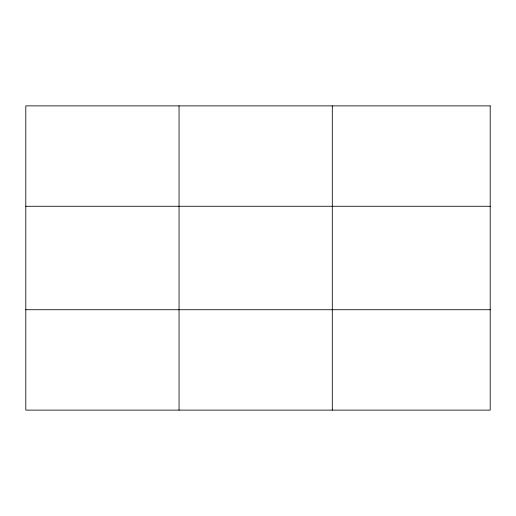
<?xml version="1.0" encoding="UTF-8"?>
<svg xmlns="http://www.w3.org/2000/svg" width="516" height="516" viewBox="0 0 516 516"><rect width="100%" height="100%" fill="white"/><g stroke="black" fill="none" stroke-linecap="round" stroke-linejoin="round"><path stroke-width="0.77" d="M179.052 105.877L179.052 410.123M332.304 105.877L332.304 410.123M25.8 206.277L490.2 206.277M25.8 309.723L490.2 309.723M490.2 105.877L490.2 410.123L25.8 410.123L25.8 105.877L490.2 105.877"/></g></svg>
